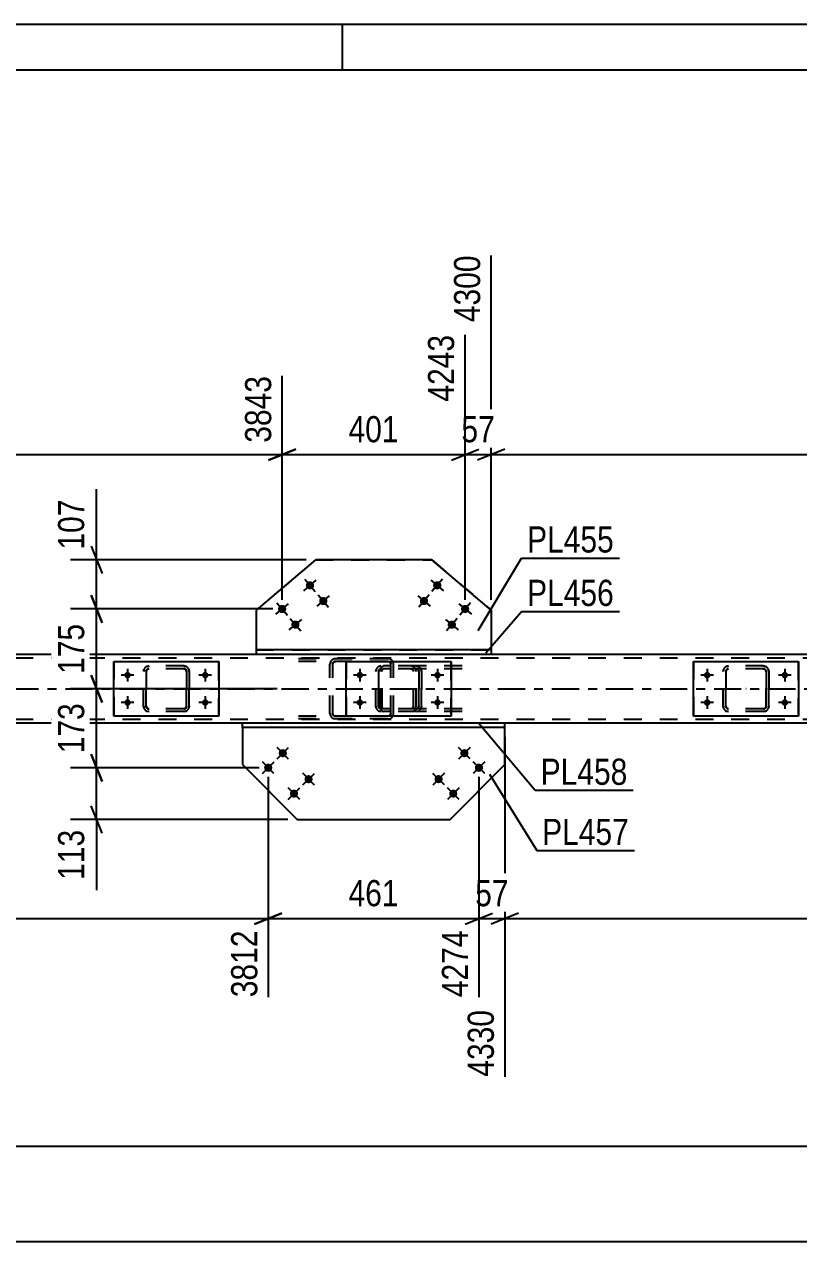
# Model space of a CAD drawing. Header units: millimetres. Extents: x 0 to 1189, y 0 to 841.
# Drawn here: x 314.2 to 398.9, y 707.7 to 841 of the extents above; entities that cross this region are included whole.
import ezdxf

# ---------------------------------------------------------------- set-up
doc = ezdxf.new("R2010")
doc.units = ezdxf.units.MM
doc.linetypes.add('DXK_LINE_DOT2', pattern=[3.9198, 1.9599, -1.9599])
doc.linetypes.add('DXK_LINE_DOT3', pattern=[5.9187, 2.979, -0.9799, 0.9799, -0.9799])
doc.styles.add('Arial Narrow', font='ARIALN.TTF', dxfattribs={"height": 0.2})

# ---------------------------------------------------------------- blocks, each defined once
blk = doc.blocks.new('Unknown-570348649-1114 - 55360')
at = {"color": 5, "linetype": 'Continuous'}
for p, q in [((1189, 841), (0, 841)), ((349, 836), (349, 841)), ((1184, 836), (5, 836))]:
    blk.add_line(p, q, dxfattribs=at)
blk = doc.blocks.new('Part-570348649-44064 - 43977')
at = {"color": 7, "linetype": 'DXK_LINE_DOT2'}
for p, q in [((327.21, 770.16), (327.26, 770.39)), ((327.26, 770.39), (327.21, 770.16)), ((327.51, 770.16), (327.53, 770.27)), ((327.53, 770.27), (327.51, 770.16)), ((327.53, 770.27), (327.6, 770.37)), ((327.6, 770.37), (327.53, 770.27)), ((327.58, 770.71), (327.81, 770.76)), ((327.81, 770.76), (327.58, 770.71)), ((327.6, 770.37), (327.7, 770.43)), ((327.69, 770.43), (327.6, 770.37)), ((327.81, 770.46), (327.69, 770.43)), ((327.7, 770.43), (327.81, 770.46)), ((331.61, 770.76), (327.81, 770.76)), ((331.61, 770.46), (327.81, 770.46)), ((331.61, 770.76), (331.84, 770.71)), ((331.84, 770.71), (331.61, 770.76)), ((331.61, 770.46), (331.73, 770.43)), ((331.72, 770.43), (331.61, 770.46)), ((331.82, 770.37), (331.72, 770.43)), ((331.73, 770.43), (331.82, 770.37)), ((331.82, 770.37), (331.89, 770.27)), ((331.89, 770.27), (331.82, 770.37)), ((331.89, 770.27), (331.91, 770.16)), ((331.91, 770.16), (331.89, 770.27)), ((332.16, 770.39), (332.21, 770.16)), ((332.21, 770.16), (332.16, 770.39)), ((327.21, 766.36), (327.21, 770.16)), ((327.21, 770.16), (327.21, 770.16)), ((327.21, 766.36), (327.21, 770.16)), ((327.51, 766.36), (327.51, 770.16)), ((327.51, 770.16), (327.51, 770.16)), ((327.51, 770.16), (327.51, 766.36)), ((331.91, 766.36), (331.91, 770.16)), ((331.91, 770.16), (331.91, 770.16)), ((331.91, 770.16), (331.91, 766.36)), ((332.21, 766.36), (332.21, 770.16)), ((332.21, 770.16), (332.21, 770.16)), ((332.21, 770.16), (332.21, 766.36)), ((327.21, 766.36), (327.21, 766.36)), ((327.26, 766.13), (327.21, 766.36)), ((327.21, 766.36), (327.26, 766.13)), ((327.51, 766.36), (327.51, 766.36)), ((327.53, 766.24), (327.51, 766.36)), ((327.51, 766.36), (327.53, 766.24)), ((331.91, 766.36), (331.89, 766.24)), ((331.89, 766.24), (331.91, 766.36)), ((331.91, 766.36), (331.91, 766.36)), ((332.21, 766.36), (332.16, 766.13)), ((332.16, 766.13), (332.21, 766.36)), ((332.21, 766.36), (332.21, 766.36)), ((327.6, 766.14), (327.53, 766.24)), ((327.53, 766.24), (327.6, 766.14)), ((327.81, 765.76), (327.58, 765.8)), ((327.58, 765.8), (327.81, 765.76)), ((327.7, 766.08), (327.6, 766.14)), ((327.6, 766.14), (327.69, 766.08)), ((327.69, 766.08), (327.81, 766.06)), ((327.81, 766.06), (327.7, 766.08)), ((331.61, 766.06), (327.81, 766.06)), ((331.61, 765.76), (327.81, 765.76)), ((331.73, 766.08), (331.61, 766.06)), ((331.61, 766.06), (331.72, 766.08)), ((331.84, 765.8), (331.61, 765.76)), ((331.61, 765.76), (331.84, 765.8)), ((331.72, 766.08), (331.82, 766.14)), ((331.82, 766.14), (331.73, 766.08)), ((331.89, 766.24), (331.82, 766.14)), ((331.82, 766.14), (331.89, 766.24))]:
    blk.add_line(p, q, dxfattribs=at)
at = {"color": 7, "linetype": 'DXK_LINE_DOT3'}
blk.add_line((329.71, 768.26), (329.71, 768.26), dxfattribs=at)
at = {"color": 7, "linetype": 'DXK_LINE_DOT2'}
for centre, start, end in [((327.81, 770.16), 112.5, 157.5), ((327.81, 770.16), 112.5, 157.5), ((331.61, 770.16), 22.5, 67.5), ((331.61, 770.16), 22.5, 67.5), ((327.81, 766.36), 202.5, 247.5), ((327.81, 766.36), 202.5, 247.5), ((331.61, 766.36), 292.5, 337.5), ((331.61, 766.36), 292.5, 337.5)]:
    blk.add_arc(centre, 0.6, start, end, dxfattribs=at)
blk = doc.blocks.new('Part-570348649-43981 - 43977')
at = {"color": 7, "linetype": 'DXK_LINE_DOT2'}
for p, q in [((353.19, 770.39), (353.16, 770.16)), ((353.26, 770.58), (353.19, 770.39)), ((353.36, 770.71), (353.26, 770.58)), ((353.32, 770.16), (353.34, 770.27)), ((353.34, 770.27), (353.37, 770.37)), ((353.49, 770.76), (353.36, 770.71)), ((353.37, 770.37), (353.43, 770.44)), ((353.43, 770.44), (353.49, 770.46)), ((362.09, 770.76), (353.49, 770.76)), ((362.09, 770.46), (353.49, 770.46)), ((354.59, 770.46), (354.59, 770.76)), ((356.68, 770.71), (356.44, 770.76)), ((356.44, 770.46), (356.56, 770.44)), ((356.56, 770.44), (356.67, 770.37)), ((356.67, 770.37), (356.73, 770.27)), ((356.73, 770.27), (356.76, 770.16)), ((357.07, 770.16), (357.03, 770.39)), ((353.16, 766.36), (353.16, 770.16)), ((353.32, 766.36), (353.32, 770.16)), ((356.76, 766.36), (356.76, 770.16)), ((357.07, 766.36), (357.07, 770.16)), ((353.16, 766.36), (353.19, 766.13)), ((353.34, 766.24), (353.32, 766.36)), ((356.76, 766.36), (356.73, 766.24)), ((357.03, 766.13), (357.07, 766.36)), ((353.19, 766.13), (353.26, 765.93)), ((353.26, 765.93), (353.36, 765.8)), ((353.37, 766.15), (353.34, 766.24)), ((353.36, 765.8), (353.49, 765.76)), ((353.43, 766.08), (353.37, 766.15)), ((353.49, 766.06), (353.43, 766.08)), ((362.09, 766.06), (353.49, 766.06)), ((362.09, 765.76), (353.49, 765.76)), ((354.59, 765.76), (354.59, 766.06)), ((356.56, 766.08), (356.44, 766.06)), ((356.44, 765.76), (356.68, 765.8)), ((356.67, 766.15), (356.56, 766.08)), ((356.73, 766.24), (356.67, 766.15))]:
    blk.add_line(p, q, dxfattribs=at)
for centre, start, end in [((356.46, 770.14), 23.9472, 68.8973), ((356.46, 766.38), 291.1027, 336.0528)]:
    blk.add_arc(centre, 0.616, start, end, dxfattribs=at)
blk = doc.blocks.new('Part-570348649-43988 - 43977')
at = {"color": 7, "linetype": 'DXK_LINE_DOT2'}
for p, q in [((353.96, 771.56), (342.24, 771.56)), ((353.96, 771.26), (342.24, 771.26)), ((347.66, 771.19), (347.61, 770.96)), ((347.61, 765.56), (347.61, 770.96)), ((347.93, 770.96), (347.95, 771.07)), ((347.93, 765.56), (347.93, 770.96)), ((347.95, 771.07), (348.02, 771.17)), ((348.25, 771.56), (348, 771.51)), ((348.02, 771.17), (348.13, 771.24)), ((348.13, 771.24), (348.25, 771.26)), ((354.2, 771.51), (353.96, 771.56)), ((353.96, 771.26), (354.08, 771.24)), ((354.08, 771.24), (354.18, 771.17)), ((354.18, 771.17), (354.25, 771.07)), ((354.25, 771.07), (354.28, 770.96)), ((354.28, 765.56), (354.28, 770.96)), ((354.59, 770.96), (354.54, 771.19)), ((354.59, 765.56), (354.59, 770.96)), ((353.96, 765.26), (342.24, 765.26)), ((353.96, 764.96), (342.24, 764.96)), ((347.61, 765.56), (347.66, 765.33)), ((347.95, 765.44), (347.93, 765.56)), ((348.02, 765.35), (347.95, 765.44)), ((348, 765), (348.25, 764.96)), ((348.13, 765.28), (348.02, 765.35)), ((348.25, 765.26), (348.13, 765.28)), ((354.08, 765.28), (353.96, 765.26)), ((353.96, 764.96), (354.2, 765)), ((354.18, 765.35), (354.08, 765.28)), ((354.25, 765.44), (354.18, 765.35)), ((354.28, 765.56), (354.25, 765.44)), ((354.54, 765.33), (354.59, 765.56))]:
    blk.add_line(p, q, dxfattribs=at)
for centre, start, end in [((348.23, 770.93), 110.9291, 155.8657), ((353.98, 770.93), 24.1343, 69.0709), ((348.23, 765.58), 204.1343, 249.0709), ((353.98, 765.58), 290.9291, 335.8657)]:
    blk.add_arc(centre, 0.618, start, end, dxfattribs=at)
blk = doc.blocks.new('Part-570348649-44068 - 43977')
at = {"color": 7, "linetype": 'DXK_LINE_DOT2'}
for p, q in [((390.66, 770.16), (390.71, 770.39)), ((390.71, 770.39), (390.66, 770.16)), ((390.96, 770.16), (390.99, 770.27)), ((390.99, 770.27), (390.96, 770.16)), ((390.99, 770.27), (391.05, 770.37)), ((391.05, 770.37), (390.99, 770.27)), ((391.03, 770.71), (391.26, 770.76)), ((391.26, 770.76), (391.04, 770.71)), ((391.05, 770.37), (391.15, 770.43)), ((391.15, 770.43), (391.05, 770.37)), ((391.15, 770.43), (391.26, 770.46)), ((391.26, 770.46), (391.15, 770.43)), ((395.06, 770.76), (391.26, 770.76)), ((395.06, 770.46), (391.26, 770.46)), ((395.06, 770.76), (395.29, 770.71)), ((395.29, 770.71), (395.06, 770.76)), ((395.06, 770.46), (395.18, 770.43)), ((395.18, 770.43), (395.06, 770.46)), ((395.18, 770.43), (395.28, 770.37)), ((395.28, 770.37), (395.18, 770.43)), ((395.28, 770.37), (395.34, 770.27)), ((395.34, 770.27), (395.28, 770.37)), ((395.34, 770.27), (395.36, 770.16)), ((395.36, 770.16), (395.34, 770.27)), ((395.62, 770.39), (395.66, 770.16)), ((395.66, 770.16), (395.62, 770.39)), ((390.66, 766.36), (390.66, 770.16)), ((390.66, 770.16), (390.66, 770.16)), ((390.66, 766.36), (390.66, 770.16)), ((390.96, 766.36), (390.96, 770.16)), ((390.96, 770.16), (390.96, 770.16)), ((390.96, 770.16), (390.96, 766.36)), ((395.36, 766.36), (395.36, 770.16)), ((395.36, 770.16), (395.36, 770.16)), ((395.36, 770.16), (395.36, 766.36)), ((395.66, 766.36), (395.66, 770.16)), ((395.66, 770.16), (395.66, 770.16)), ((395.66, 770.16), (395.66, 766.36)), ((390.66, 766.36), (390.66, 766.36)), ((390.71, 766.13), (390.66, 766.36)), ((390.66, 766.36), (390.71, 766.13)), ((390.96, 766.36), (390.96, 766.36)), ((390.99, 766.24), (390.96, 766.36)), ((390.96, 766.36), (390.99, 766.24)), ((395.36, 766.36), (395.34, 766.24)), ((395.34, 766.24), (395.36, 766.36)), ((395.36, 766.36), (395.36, 766.36)), ((395.66, 766.36), (395.62, 766.13)), ((395.62, 766.13), (395.66, 766.36)), ((395.66, 766.36), (395.66, 766.36)), ((391.05, 766.14), (390.99, 766.24)), ((390.99, 766.24), (391.05, 766.14)), ((391.26, 765.76), (391.03, 765.8)), ((391.04, 765.8), (391.26, 765.76)), ((391.15, 766.08), (391.05, 766.14)), ((391.05, 766.14), (391.15, 766.08)), ((391.26, 766.06), (391.15, 766.08)), ((391.15, 766.08), (391.26, 766.06)), ((395.06, 766.06), (391.26, 766.06)), ((395.06, 765.76), (391.26, 765.76)), ((395.18, 766.08), (395.06, 766.06)), ((395.06, 766.06), (395.18, 766.08)), ((395.29, 765.8), (395.06, 765.76)), ((395.06, 765.76), (395.29, 765.8)), ((395.28, 766.14), (395.18, 766.08)), ((395.18, 766.08), (395.28, 766.14)), ((395.34, 766.24), (395.28, 766.14)), ((395.28, 766.14), (395.34, 766.24))]:
    blk.add_line(p, q, dxfattribs=at)
at = {"color": 7, "linetype": 'DXK_LINE_DOT3'}
blk.add_line((393.17, 768.26), (393.16, 768.26), dxfattribs=at)
at = {"color": 7, "linetype": 'DXK_LINE_DOT2'}
for centre, start, end in [((391.26, 770.16), 112.5, 157.5), ((391.26, 770.16), 112.5, 157.5), ((395.06, 770.16), 22.5, 67.5), ((395.06, 770.16), 22.5, 67.5), ((391.26, 766.36), 202.5, 247.5), ((391.26, 766.36), 202.5, 247.5), ((395.06, 766.36), 292.5, 337.5), ((395.06, 766.36), 292.5, 337.5)]:
    blk.add_arc(centre, 0.6, start, end, dxfattribs=at)
blk = doc.blocks.new('Part-570348649-44091 - 43977')
at = {"color": 7, "linetype": 'DXK_LINE_DOT2'}
for p, q in [((352.64, 770.16), (352.69, 770.39)), ((352.69, 770.39), (352.64, 770.16)), ((352.69, 770.39), (352.69, 770.39)), ((352.94, 770.16), (352.96, 770.27)), ((352.96, 770.27), (352.94, 770.16)), ((352.96, 770.27), (353.03, 770.37)), ((353.03, 770.37), (352.96, 770.27)), ((353.01, 770.71), (353.24, 770.76)), ((353.24, 770.76), (353.01, 770.71)), ((353.03, 770.37), (353.13, 770.43)), ((353.13, 770.43), (353.03, 770.37)), ((353.13, 770.43), (353.24, 770.46)), ((353.24, 770.46), (353.13, 770.43)), ((357.04, 770.76), (353.24, 770.76)), ((357.04, 770.46), (353.24, 770.46)), ((357.04, 770.76), (357.27, 770.71)), ((357.27, 770.71), (357.04, 770.76)), ((357.04, 770.46), (357.16, 770.43)), ((357.15, 770.43), (357.04, 770.46)), ((357.25, 770.37), (357.15, 770.43)), ((357.16, 770.43), (357.25, 770.37)), ((357.25, 770.37), (357.32, 770.27)), ((357.32, 770.27), (357.25, 770.37)), ((357.32, 770.27), (357.32, 770.27)), ((357.32, 770.27), (357.34, 770.16)), ((357.34, 770.16), (357.32, 770.27)), ((357.59, 770.39), (357.64, 770.16)), ((357.64, 770.16), (357.6, 770.39)), ((352.64, 766.36), (352.64, 770.16)), ((352.64, 770.16), (352.64, 770.16)), ((352.64, 766.36), (352.64, 770.16)), ((352.94, 766.36), (352.94, 770.16)), ((352.94, 770.16), (352.94, 770.16)), ((352.94, 770.16), (352.94, 766.36)), ((357.34, 766.36), (357.34, 770.16)), ((357.34, 770.16), (357.34, 770.16)), ((357.34, 770.16), (357.34, 766.36)), ((357.64, 766.36), (357.64, 770.16)), ((357.64, 770.16), (357.64, 770.16)), ((357.64, 770.16), (357.64, 766.36)), ((352.64, 766.36), (352.64, 766.36)), ((352.69, 766.13), (352.64, 766.36)), ((352.64, 766.36), (352.69, 766.13)), ((352.94, 766.36), (352.94, 766.36)), ((352.96, 766.24), (352.94, 766.36)), ((352.94, 766.36), (352.96, 766.24)), ((357.34, 766.36), (357.32, 766.24)), ((357.32, 766.24), (357.34, 766.36)), ((357.34, 766.36), (357.34, 766.36)), ((357.64, 766.36), (357.59, 766.13)), ((357.6, 766.13), (357.64, 766.36)), ((357.64, 766.36), (357.64, 766.36)), ((352.69, 766.13), (352.69, 766.13)), ((353.03, 766.14), (352.96, 766.24)), ((352.96, 766.24), (353.03, 766.14)), ((353.24, 765.76), (353.01, 765.8)), ((353.01, 765.8), (353.24, 765.76)), ((353.13, 766.08), (353.03, 766.14)), ((353.03, 766.14), (353.13, 766.08)), ((353.24, 766.06), (353.13, 766.08)), ((353.13, 766.08), (353.24, 766.06)), ((357.04, 766.06), (353.24, 766.06)), ((357.04, 765.76), (353.24, 765.76)), ((357.16, 766.08), (357.04, 766.06)), ((357.04, 766.06), (357.15, 766.08)), ((357.27, 765.8), (357.04, 765.76)), ((357.04, 765.76), (357.27, 765.8)), ((357.15, 766.08), (357.25, 766.14)), ((357.25, 766.14), (357.16, 766.08)), ((357.32, 766.24), (357.25, 766.14)), ((357.25, 766.14), (357.32, 766.24)), ((357.32, 766.24), (357.32, 766.24))]:
    blk.add_line(p, q, dxfattribs=at)
at = {"color": 7, "linetype": 'DXK_LINE_DOT3'}
blk.add_line((355.14, 768.26), (355.14, 768.26), dxfattribs=at)
at = {"color": 7, "linetype": 'DXK_LINE_DOT2'}
for centre, start, end in [((353.24, 770.16), 112.5, 157.5), ((353.24, 770.16), 112.5, 157.5), ((357.04, 770.16), 22.5, 67.5), ((357.04, 770.16), 22.5, 67.5), ((353.24, 766.36), 202.5, 247.5), ((353.24, 766.36), 202.5, 247.5), ((357.04, 766.36), 292.5, 337.5), ((357.04, 766.36), 292.5, 337.5)]:
    blk.add_arc(centre, 0.6, start, end, dxfattribs=at)
blk = doc.blocks.new('Part-570348649-44065 - 43977')
at = {"color": 2, "linetype": 'Continuous'}
for p, q in [((323.96, 765.26), (323.96, 771.26)), ((323.96, 771.26), (323.96, 771.26)), ((323.96, 771.26), (335.46, 771.26)), ((335.46, 771.26), (335.46, 765.26)), ((323.96, 765.26), (323.96, 765.26)), ((335.46, 765.26), (323.96, 765.26))]:
    blk.add_line(p, q, dxfattribs=at)
at = {"color": 7, "linetype": 'DXK_LINE_DOT2'}
for p, q in [((323.96, 771.26), (323.96, 765.26)), ((323.96, 771.26), (323.96, 771.26)), ((335.46, 765.26), (335.46, 771.26)), ((323.96, 765.26), (323.96, 765.26))]:
    blk.add_line(p, q, dxfattribs=at)
blk = doc.blocks.new('Part-570348649-44069 - 43977')
at = {"color": 2, "linetype": 'Continuous'}
for p, q in [((387.41, 765.26), (387.41, 771.26)), ((387.41, 771.26), (387.41, 771.26)), ((387.41, 771.26), (398.91, 771.26)), ((398.91, 771.26), (398.91, 765.26)), ((387.41, 765.26), (387.41, 765.26)), ((398.91, 765.26), (387.41, 765.26))]:
    blk.add_line(p, q, dxfattribs=at)
at = {"color": 7, "linetype": 'DXK_LINE_DOT2'}
for p, q in [((387.41, 771.26), (387.41, 765.26)), ((387.41, 771.26), (387.41, 771.26)), ((398.91, 765.26), (398.91, 771.26)), ((387.41, 765.26), (387.41, 765.26))]:
    blk.add_line(p, q, dxfattribs=at)
blk = doc.blocks.new('Part-570348649-44024 - 43977')
at = {"color": 2, "linetype": 'Continuous'}
for p, q in [((365.26, 772.51), (339.53, 772.51)), ((339.53, 772.51), (339.53, 772.01)), ((365.26, 772.01), (339.53, 772.01)), ((365.26, 772.51), (365.26, 772.01))]:
    blk.add_line(p, q, dxfattribs=at)
blk = doc.blocks.new('Part-570348649-44026 - 43977')
at = {"color": 2, "linetype": 'Continuous'}
for p, q in [((366.76, 764.51), (338.03, 764.51)), ((338.03, 764.01), (338.03, 764.51)), ((366.76, 764.01), (338.03, 764.01)), ((366.76, 764.01), (366.76, 764.51))]:
    blk.add_line(p, q, dxfattribs=at)
blk = doc.blocks.new('Part-570348649-44092 - 43977')
at = {"color": 2, "linetype": 'Continuous'}
for p, q in [((349.39, 765.26), (349.39, 771.26)), ((349.39, 771.26), (349.39, 771.26)), ((349.39, 771.26), (360.89, 771.26)), ((360.89, 771.26), (360.89, 765.26)), ((349.39, 765.26), (349.39, 765.26)), ((360.89, 765.26), (349.39, 765.26))]:
    blk.add_line(p, q, dxfattribs=at)
at = {"color": 7, "linetype": 'DXK_LINE_DOT2'}
for p, q in [((349.39, 771.26), (349.39, 765.26)), ((349.39, 771.26), (349.39, 771.26)), ((360.89, 765.26), (360.89, 771.26)), ((349.39, 765.26), (349.39, 765.26))]:
    blk.add_line(p, q, dxfattribs=at)
blk = doc.blocks.new('Part-570348649-44130 - 43977')
at = {"color": 7, "linetype": 'DXK_LINE_DOT2'}
for p, q in [((1063.8, 771.61), (182.52, 771.61)), ((365.26, 772.01), (339.53, 772.01)), ((1063.8, 764.91), (182.52, 764.91)), ((366.76, 764.51), (338.03, 764.51))]:
    blk.add_line(p, q, dxfattribs=at)
at = {"color": 2, "linetype": 'Continuous'}
for p, q in [((339.53, 772.01), (259.5, 772.01)), ((445.29, 772.01), (365.26, 772.01)), ((338.03, 764.51), (261, 764.51)), ((443.79, 764.51), (366.76, 764.51))]:
    blk.add_line(p, q, dxfattribs=at)
at = {"color": 7, "linetype": 'DXK_LINE_DOT3'}
blk.add_line((182.52, 768.26), (1063.8, 768.26), dxfattribs=at)
blk = doc.blocks.new('Part-570348649-44143 - 43977')
at = {"color": 2, "linetype": 'Continuous'}
for p, q in [((346.02, 782.37), (339.53, 776.88)), ((358.77, 782.37), (346.02, 782.37)), ((346.02, 782.37), (346.02, 782.37)), ((365.26, 776.88), (358.77, 782.37)), ((358.77, 782.37), (358.77, 782.37)), ((339.53, 776.88), (339.53, 772.51)), ((365.26, 776.88), (365.26, 772.51))]:
    blk.add_line(p, q, dxfattribs=at)
at = {"color": 7, "linetype": 'DXK_LINE_DOT2'}
for p, q in [((346.02, 782.37), (339.53, 776.88)), ((346.02, 782.37), (358.77, 782.37)), ((358.77, 782.37), (365.26, 776.88)), ((339.53, 772.51), (365.26, 772.51)), ((339.53, 772.51), (365.26, 772.51))]:
    blk.add_line(p, q, dxfattribs=at)
blk = doc.blocks.new('Part-570348649-44144 - 43977')
at = {"color": 2, "linetype": 'Continuous'}
for p, q in [((338.03, 764.01), (338.03, 759.99)), ((366.76, 759.99), (366.76, 764.01)), ((338.03, 759.99), (344.02, 753.96)), ((360.77, 753.96), (366.76, 759.99)), ((344.02, 753.96), (360.77, 753.96))]:
    blk.add_line(p, q, dxfattribs=at)
at = {"color": 7, "linetype": 'DXK_LINE_DOT2'}
blk.add_line((366.76, 764.01), (338.03, 764.01), dxfattribs=at)
blk = doc.blocks.new('Bolt-570348649-44167 - 43977')
at = {"linetype": 'Continuous'}
for points in [[(325.11, 769.76), (325.12, 769.83), (325.14, 769.9), (325.18, 769.96), (325.23, 770.02), (325.29, 770.06), (325.35, 770.09), (325.42, 770.1), (325.5, 770.1), (325.57, 770.09), (325.64, 770.06), (325.69, 770.02), (325.74, 769.96), (325.78, 769.9), (325.8, 769.83), (325.81, 769.76), (325.8, 769.68), (325.78, 769.61), (325.74, 769.55), (325.69, 769.5), (325.64, 769.45), (325.57, 769.42), (325.5, 769.41), (325.42, 769.41), (325.35, 769.42), (325.29, 769.45), (325.23, 769.5), (325.18, 769.55), (325.14, 769.61), (325.12, 769.68)], [(333.61, 769.76), (333.62, 769.83), (333.64, 769.9), (333.68, 769.96), (333.73, 770.02), (333.79, 770.06), (333.85, 770.09), (333.92, 770.1), (334, 770.1), (334.07, 770.09), (334.14, 770.06), (334.19, 770.02), (334.24, 769.96), (334.28, 769.9), (334.3, 769.83), (334.31, 769.76), (334.3, 769.68), (334.28, 769.61), (334.24, 769.55), (334.19, 769.5), (334.14, 769.45), (334.07, 769.42), (334, 769.41), (333.92, 769.41), (333.85, 769.42), (333.79, 769.45), (333.73, 769.5), (333.68, 769.55), (333.64, 769.61), (333.62, 769.68)], [(325.11, 766.76), (325.12, 766.83), (325.14, 766.9), (325.18, 766.96), (325.23, 767.02), (325.29, 767.06), (325.35, 767.09), (325.42, 767.1), (325.5, 767.1), (325.57, 767.09), (325.64, 767.06), (325.69, 767.02), (325.74, 766.96), (325.78, 766.9), (325.8, 766.83), (325.81, 766.76), (325.8, 766.68), (325.78, 766.61), (325.74, 766.55), (325.69, 766.5), (325.64, 766.45), (325.57, 766.42), (325.5, 766.41), (325.42, 766.41), (325.35, 766.42), (325.29, 766.45), (325.23, 766.5), (325.18, 766.55), (325.14, 766.61), (325.12, 766.68)], [(333.61, 766.76), (333.62, 766.83), (333.64, 766.9), (333.68, 766.96), (333.73, 767.02), (333.79, 767.06), (333.85, 767.09), (333.92, 767.1), (334, 767.1), (334.07, 767.09), (334.14, 767.06), (334.19, 767.02), (334.24, 766.96), (334.28, 766.9), (334.3, 766.83), (334.31, 766.76), (334.3, 766.68), (334.28, 766.61), (334.24, 766.55), (334.19, 766.5), (334.14, 766.45), (334.07, 766.42), (334, 766.41), (333.92, 766.41), (333.85, 766.42), (333.79, 766.45), (333.73, 766.5), (333.68, 766.55), (333.64, 766.61), (333.62, 766.68)]]:
    blk.add_hatch(color=1, dxfattribs=at).paths.add_polyline_path(points)
at = {"color": 1, "linetype": 'Continuous'}
for p, q in [((325.46, 770.46), (325.46, 769.06)), ((333.96, 770.46), (333.96, 769.06)), ((326.16, 769.76), (324.76, 769.76)), ((334.66, 769.76), (333.26, 769.76)), ((326.16, 766.76), (324.76, 766.76)), ((325.46, 767.46), (325.46, 766.06)), ((334.66, 766.76), (333.26, 766.76)), ((333.96, 767.46), (333.96, 766.06))]:
    blk.add_line(p, q, dxfattribs=at)
blk = doc.blocks.new('Bolt-570348649-44169 - 43977')
at = {"linetype": 'Continuous'}
for points in [[(388.56, 769.76), (388.57, 769.83), (388.59, 769.9), (388.63, 769.96), (388.68, 770.02), (388.74, 770.06), (388.81, 770.09), (388.88, 770.1), (388.95, 770.1), (389.02, 770.09), (389.09, 770.06), (389.15, 770.02), (389.2, 769.96), (389.23, 769.9), (389.26, 769.83), (389.26, 769.76), (389.26, 769.68), (389.23, 769.61), (389.2, 769.55), (389.15, 769.5), (389.09, 769.45), (389.02, 769.42), (388.95, 769.41), (388.88, 769.41), (388.81, 769.42), (388.74, 769.45), (388.68, 769.5), (388.63, 769.55), (388.59, 769.61), (388.57, 769.68)], [(397.06, 769.76), (397.07, 769.83), (397.09, 769.9), (397.13, 769.96), (397.18, 770.02), (397.24, 770.06), (397.31, 770.09), (397.38, 770.1), (397.45, 770.1), (397.52, 770.09), (397.59, 770.06), (397.65, 770.02), (397.7, 769.96), (397.73, 769.9), (397.76, 769.83), (397.76, 769.76), (397.76, 769.68), (397.73, 769.61), (397.7, 769.55), (397.65, 769.5), (397.59, 769.45), (397.52, 769.42), (397.45, 769.41), (397.38, 769.41), (397.31, 769.42), (397.24, 769.45), (397.18, 769.5), (397.13, 769.55), (397.09, 769.61), (397.07, 769.68)], [(388.56, 766.76), (388.57, 766.83), (388.59, 766.9), (388.63, 766.96), (388.68, 767.02), (388.74, 767.06), (388.81, 767.09), (388.88, 767.1), (388.95, 767.1), (389.02, 767.09), (389.09, 767.06), (389.15, 767.02), (389.2, 766.96), (389.23, 766.9), (389.26, 766.83), (389.26, 766.76), (389.26, 766.68), (389.23, 766.61), (389.2, 766.55), (389.15, 766.5), (389.09, 766.45), (389.02, 766.42), (388.95, 766.41), (388.88, 766.41), (388.81, 766.42), (388.74, 766.45), (388.68, 766.5), (388.63, 766.55), (388.59, 766.61), (388.57, 766.68)], [(397.06, 766.76), (397.07, 766.83), (397.09, 766.9), (397.13, 766.96), (397.18, 767.02), (397.24, 767.06), (397.31, 767.09), (397.38, 767.1), (397.45, 767.1), (397.52, 767.09), (397.59, 767.06), (397.65, 767.02), (397.7, 766.96), (397.73, 766.9), (397.76, 766.83), (397.76, 766.76), (397.76, 766.68), (397.73, 766.61), (397.7, 766.55), (397.65, 766.5), (397.59, 766.45), (397.52, 766.42), (397.45, 766.41), (397.38, 766.41), (397.31, 766.42), (397.24, 766.45), (397.18, 766.5), (397.13, 766.55), (397.09, 766.61), (397.07, 766.68)]]:
    blk.add_hatch(color=1, dxfattribs=at).paths.add_polyline_path(points)
at = {"color": 1, "linetype": 'Continuous'}
for p, q in [((388.91, 770.46), (388.91, 769.06)), ((397.41, 770.46), (397.41, 769.06)), ((389.61, 769.76), (388.21, 769.76)), ((398.11, 769.76), (396.71, 769.76)), ((389.61, 766.76), (388.21, 766.76)), ((388.91, 767.46), (388.91, 766.06)), ((398.11, 766.76), (396.71, 766.76)), ((397.41, 767.46), (397.41, 766.06))]:
    blk.add_line(p, q, dxfattribs=at)
blk = doc.blocks.new('Bolt-570348649-44178 - 43977')
at = {"linetype": 'Continuous'}
for points in [[(350.54, 769.76), (350.55, 769.83), (350.57, 769.9), (350.61, 769.96), (350.66, 770.02), (350.72, 770.06), (350.78, 770.09), (350.86, 770.1), (350.93, 770.1), (351, 770.09), (351.07, 770.06), (351.13, 770.02), (351.17, 769.96), (351.21, 769.9), (351.23, 769.83), (351.24, 769.76), (351.23, 769.68), (351.21, 769.61), (351.17, 769.55), (351.13, 769.5), (351.07, 769.45), (351, 769.42), (350.93, 769.41), (350.86, 769.41), (350.78, 769.42), (350.72, 769.45), (350.66, 769.5), (350.61, 769.55), (350.57, 769.61), (350.55, 769.68)], [(359.04, 769.76), (359.05, 769.83), (359.07, 769.9), (359.11, 769.96), (359.16, 770.02), (359.22, 770.06), (359.28, 770.09), (359.36, 770.1), (359.43, 770.1), (359.5, 770.09), (359.57, 770.06), (359.63, 770.02), (359.67, 769.96), (359.71, 769.9), (359.73, 769.83), (359.74, 769.76), (359.73, 769.68), (359.71, 769.61), (359.67, 769.55), (359.63, 769.5), (359.57, 769.45), (359.5, 769.42), (359.43, 769.41), (359.36, 769.41), (359.28, 769.42), (359.22, 769.45), (359.16, 769.5), (359.11, 769.55), (359.07, 769.61), (359.05, 769.68)], [(350.54, 766.76), (350.55, 766.83), (350.57, 766.9), (350.61, 766.96), (350.66, 767.02), (350.72, 767.06), (350.78, 767.09), (350.86, 767.1), (350.93, 767.1), (351, 767.09), (351.07, 767.06), (351.13, 767.02), (351.17, 766.96), (351.21, 766.9), (351.23, 766.83), (351.24, 766.76), (351.23, 766.68), (351.21, 766.61), (351.17, 766.55), (351.13, 766.5), (351.07, 766.45), (351, 766.42), (350.93, 766.41), (350.86, 766.41), (350.78, 766.42), (350.72, 766.45), (350.66, 766.5), (350.61, 766.55), (350.57, 766.61), (350.55, 766.68)], [(359.04, 766.76), (359.05, 766.83), (359.07, 766.9), (359.11, 766.96), (359.16, 767.02), (359.22, 767.06), (359.28, 767.09), (359.36, 767.1), (359.43, 767.1), (359.5, 767.09), (359.57, 767.06), (359.63, 767.02), (359.67, 766.96), (359.71, 766.9), (359.73, 766.83), (359.74, 766.76), (359.73, 766.68), (359.71, 766.61), (359.67, 766.55), (359.63, 766.5), (359.57, 766.45), (359.5, 766.42), (359.43, 766.41), (359.36, 766.41), (359.28, 766.42), (359.22, 766.45), (359.16, 766.5), (359.11, 766.55), (359.07, 766.61), (359.05, 766.68)]]:
    blk.add_hatch(color=1, dxfattribs=at).paths.add_polyline_path(points)
at = {"color": 1, "linetype": 'Continuous'}
for p, q in [((350.89, 770.46), (350.89, 769.06)), ((359.39, 770.46), (359.39, 769.06)), ((351.59, 769.76), (350.19, 769.76)), ((360.09, 769.76), (358.69, 769.76)), ((351.59, 766.76), (350.19, 766.76)), ((350.89, 767.46), (350.89, 766.06)), ((360.09, 766.76), (358.69, 766.76)), ((359.39, 767.46), (359.39, 766.06))]:
    blk.add_line(p, q, dxfattribs=at)
blk = doc.blocks.new('Bolt-570348649-44213 - 43977')
at = {"linetype": 'Continuous'}
for points in [[(359.36, 780.03), (359.45, 780.02), (359.54, 780), (359.63, 779.95), (359.69, 779.89), (359.75, 779.81), (359.79, 779.72), (359.81, 779.63), (359.81, 779.54), (359.79, 779.45), (359.75, 779.36), (359.69, 779.28), (359.63, 779.22), (359.54, 779.17), (359.45, 779.14), (359.36, 779.13), (359.27, 779.14), (359.18, 779.17), (359.1, 779.22), (359.03, 779.28), (358.97, 779.36), (358.93, 779.45), (358.91, 779.54), (358.91, 779.63), (358.93, 779.72), (358.97, 779.81), (359.03, 779.89), (359.1, 779.95), (359.18, 780), (359.27, 780.02)], [(357.91, 778.32), (358, 778.31), (358.09, 778.28), (358.17, 778.23), (358.24, 778.17), (358.3, 778.09), (358.34, 778.01), (358.35, 777.91), (358.35, 777.82), (358.34, 777.73), (358.3, 777.64), (358.24, 777.57), (358.17, 777.5), (358.09, 777.46), (358, 777.43), (357.91, 777.42), (357.81, 777.43), (357.72, 777.46), (357.64, 777.5), (357.57, 777.57), (357.52, 777.64), (357.48, 777.73), (357.46, 777.82), (357.46, 777.91), (357.48, 778.01), (357.52, 778.09), (357.57, 778.17), (357.64, 778.23), (357.72, 778.28), (357.81, 778.31)], [(362.41, 777.45), (362.51, 777.44), (362.6, 777.41), (362.68, 777.37), (362.75, 777.3), (362.8, 777.23), (362.84, 777.14), (362.86, 777.05), (362.86, 776.95), (362.84, 776.86), (362.8, 776.78), (362.75, 776.7), (362.68, 776.64), (362.6, 776.59), (362.51, 776.56), (362.41, 776.55), (362.32, 776.56), (362.23, 776.59), (362.15, 776.64), (362.08, 776.7), (362.02, 776.78), (361.99, 776.86), (361.97, 776.95), (361.97, 777.05), (361.99, 777.14), (362.02, 777.23), (362.08, 777.3), (362.15, 777.37), (362.23, 777.41), (362.32, 777.44)], [(360.96, 775.73), (361.05, 775.72), (361.14, 775.69), (361.23, 775.65), (361.3, 775.58), (361.35, 775.51), (361.39, 775.42), (361.41, 775.33), (361.41, 775.24), (361.39, 775.14), (361.35, 775.06), (361.3, 774.98), (361.23, 774.92), (361.14, 774.87), (361.05, 774.84), (360.96, 774.83), (360.87, 774.84), (360.78, 774.87), (360.7, 774.92), (360.63, 774.98), (360.57, 775.06), (360.53, 775.14), (360.51, 775.24), (360.51, 775.33), (360.53, 775.42), (360.57, 775.51), (360.63, 775.58), (360.7, 775.65), (360.78, 775.69), (360.87, 775.72)]]:
    blk.add_hatch(color=1, dxfattribs=at).paths.add_polyline_path(points)
at = {"color": 1, "linetype": 'Continuous'}
for p, q in [((358.67, 780.17), (360.05, 779)), ((359.94, 780.27), (358.78, 778.9)), ((357.22, 778.45), (358.59, 777.29)), ((358.49, 778.55), (357.33, 777.18)), ((361.73, 777.58), (363.1, 776.42)), ((363, 777.69), (361.83, 776.31)), ((360.27, 775.86), (361.65, 774.7)), ((361.54, 775.97), (360.38, 774.6))]:
    blk.add_line(p, q, dxfattribs=at)
blk = doc.blocks.new('Bolt-570348649-44214 - 43977')
at = {"linetype": 'Continuous'}
for points in [[(345.78, 779.88), (345.83, 779.8), (345.87, 779.71), (345.88, 779.62), (345.88, 779.52), (345.86, 779.43), (345.82, 779.35), (345.76, 779.27), (345.69, 779.21), (345.6, 779.17), (345.51, 779.14), (345.42, 779.13), (345.33, 779.15), (345.24, 779.18), (345.16, 779.23), (345.09, 779.29), (345.04, 779.37), (345, 779.46), (344.98, 779.55), (344.99, 779.65), (345.01, 779.74), (345.05, 779.82), (345.11, 779.9), (345.18, 779.96), (345.26, 780), (345.35, 780.03), (345.45, 780.03), (345.54, 780.02), (345.63, 779.99), (345.71, 779.94)], [(347.23, 778.16), (347.28, 778.08), (347.32, 777.99), (347.34, 777.9), (347.33, 777.81), (347.31, 777.71), (347.27, 777.63), (347.21, 777.56), (347.14, 777.5), (347.06, 777.45), (346.97, 777.42), (346.87, 777.42), (346.78, 777.43), (346.69, 777.46), (346.61, 777.51), (346.54, 777.58), (346.49, 777.65), (346.45, 777.74), (346.44, 777.83), (346.44, 777.93), (346.46, 778.02), (346.5, 778.1), (346.56, 778.18), (346.63, 778.24), (346.72, 778.28), (346.81, 778.31), (346.9, 778.32), (346.99, 778.3), (347.08, 778.27), (347.16, 778.22)], [(342.72, 777.29), (342.78, 777.21), (342.81, 777.13), (342.83, 777.03), (342.83, 776.94), (342.8, 776.85), (342.76, 776.76), (342.7, 776.69), (342.63, 776.63), (342.55, 776.58), (342.46, 776.56), (342.37, 776.55), (342.27, 776.56), (342.18, 776.6), (342.1, 776.65), (342.04, 776.71), (341.98, 776.79), (341.95, 776.88), (341.93, 776.97), (341.93, 777.06), (341.96, 777.15), (342, 777.24), (342.05, 777.31), (342.13, 777.37), (342.21, 777.42), (342.3, 777.44), (342.39, 777.45), (342.49, 777.44), (342.58, 777.41), (342.66, 777.36)], [(344.18, 775.57), (344.23, 775.5), (344.27, 775.41), (344.28, 775.32), (344.28, 775.22), (344.26, 775.13), (344.22, 775.05), (344.16, 774.97), (344.09, 774.91), (344, 774.87), (343.91, 774.84), (343.82, 774.83), (343.73, 774.85), (343.64, 774.88), (343.56, 774.93), (343.49, 774.99), (343.44, 775.07), (343.4, 775.16), (343.38, 775.25), (343.39, 775.34), (343.41, 775.44), (343.45, 775.52), (343.51, 775.59), (343.58, 775.66), (343.66, 775.7), (343.75, 775.73), (343.85, 775.73), (343.94, 775.72), (344.03, 775.69), (344.11, 775.64)]]:
    blk.add_hatch(color=1, dxfattribs=at).paths.add_polyline_path(points)
at = {"color": 1, "linetype": 'Continuous'}
for p, q in [((344.75, 779), (346.12, 780.17)), ((344.85, 780.27), (346.01, 778.9)), ((346.2, 777.29), (347.57, 778.45)), ((346.31, 778.55), (347.47, 777.18)), ((341.69, 776.42), (343.07, 777.58)), ((341.8, 777.69), (342.96, 776.31)), ((343.15, 774.7), (344.52, 775.86)), ((343.25, 775.97), (344.41, 774.6))]:
    blk.add_line(p, q, dxfattribs=at)
blk = doc.blocks.new('Bolt-570348649-44215 - 43977')
at = {"linetype": 'Continuous'}
for points in [[(362.02, 760.89, -1), (362.65, 761.53, -1)], [(363.61, 759.3, -1), (364.25, 759.94, -1)], [(359.2, 758.05, -1), (359.83, 758.69, -1)], [(360.8, 756.47, -1), (361.43, 757.1, -1)]]:
    blk.add_hatch(color=1, dxfattribs=at).paths.add_polyline_path(points)
at = {"color": 1, "linetype": 'Continuous'}
for p, q in [((362.97, 761.85), (361.7, 760.57)), ((362.97, 760.58), (361.7, 761.84)), ((364.57, 758.99), (363.29, 760.26)), ((364.57, 760.26), (363.3, 758.99)), ((360.15, 759.01), (358.88, 757.73)), ((360.16, 757.74), (358.88, 759)), ((361.75, 756.15), (360.47, 757.42)), ((361.75, 757.42), (360.48, 756.15))]:
    blk.add_line(p, q, dxfattribs=at)
blk = doc.blocks.new('Bolt-570348649-44216 - 43977')
at = {"linetype": 'Continuous'}
for points in [[(342.14, 761.53, -1), (342.77, 760.89, -1)], [(340.54, 759.94, -1), (341.18, 759.3, -1)], [(344.96, 758.69, -1), (345.59, 758.05, -1)], [(343.36, 757.1, -1), (343.99, 756.47, -1)]]:
    blk.add_hatch(color=1, dxfattribs=at).paths.add_polyline_path(points)
at = {"color": 1, "linetype": 'Continuous'}
for p, q in [((343.09, 760.57), (341.82, 761.85)), ((341.82, 760.58), (343.09, 761.84)), ((340.22, 758.99), (341.5, 760.26)), ((341.49, 758.99), (340.22, 760.26)), ((344.63, 757.74), (345.91, 759)), ((345.91, 757.73), (344.64, 759.01)), ((343.04, 756.15), (344.32, 757.42)), ((344.31, 756.15), (343.04, 757.42))]:
    blk.add_line(p, q, dxfattribs=at)
blk = doc.blocks.new('StraightDimension-570348649-48183 - 43977')
at = {"color": 7, "linetype": 'Continuous'}
blk.add_line((163.56, 718.2), (1063.8, 718.2), dxfattribs=at)
blk = doc.blocks.new('StraightDimension-570348649-64549 - 43977')
at = {"color": 7, "linetype": 'Continuous'}
for p, q in [((322.06, 782.37), (322.06, 790.11)), ((322.06, 782.37), (322.06, 790.11)), ((321.46, 783.87), (322.66, 780.87)), ((345.02, 782.37), (319.21, 782.37)), ((322.06, 777), (322.06, 782.37)), ((322.66, 775.5), (321.46, 778.5)), ((341.38, 777), (319.21, 777))]:
    blk.add_line(p, q, dxfattribs=at)
at = {"color": 0}
blk.add_wipeout([(321.31, 789.58), (317.11, 789.58), (317.11, 782.9), (321.31, 782.9)], dxfattribs=at)
at = {"color": 3, "style": 'Arial Narrow'}
blk.add_text('107', height=2.863, rotation=90.0002, dxfattribs=at).set_placement((320.71, 783.5))
blk = doc.blocks.new('StraightDimension-570348649-69229 - 43977')
at = {"color": 7, "linetype": 'Continuous'}
for p, q in [((365.26, 778), (365.26, 815.71)), ((448.14, 778), (448.14, 807.01)), ((366.76, 794.5), (363.76, 793.3)), ((446.64, 793.3), (449.64, 794.5)), ((365.26, 793.9), (448.14, 793.9))]:
    blk.add_line(p, q, dxfattribs=at)
at = {"color": 0}
blk.add_wipeout([(410.96, 794.65), (410.96, 798.85), (402.44, 798.85), (402.44, 794.65)], dxfattribs=at)
at = {"color": 3, "style": 'Arial Narrow'}
blk.add_text('1658', height=2.863, dxfattribs=at).set_placement((403.04, 795.25))
at = {"color": 0, "linetype": 'Continuous'}
blk.add_wipeout([(447.54, 807.61), (443.34, 807.61), (443.34, 799.1), (447.54, 799.1)], dxfattribs=at)
at = {"color": 3, "linetype": 'Continuous', "style": 'Arial Narrow'}
blk.add_text('5958', height=2.863, rotation=90.0002, dxfattribs=at).set_placement((446.94, 799.7))
blk = doc.blocks.new('StraightDimension-570348649-47440 - 43977')
at = {"color": 7, "linetype": 'Continuous'}
for p, q in [((366.76, 763.01), (366.76, 725.8)), ((446.62, 758.62), (446.62, 734.5)), ((368.26, 743.71), (365.26, 742.51)), ((445.12, 742.51), (448.12, 743.71)), ((366.76, 743.11), (446.62, 743.11))]:
    blk.add_line(p, q, dxfattribs=at)
at = {"color": 0}
blk.add_wipeout([(410.95, 743.86), (410.95, 748.06), (402.43, 748.06), (402.43, 743.86)], dxfattribs=at)
at = {"color": 3, "style": 'Arial Narrow'}
blk.add_text('1597', height=2.863, dxfattribs=at).set_placement((403.03, 744.46))
at = {"color": 0, "linetype": 'Continuous'}
blk.add_wipeout([(446.02, 742.41), (441.82, 742.41), (441.82, 733.9), (446.02, 733.9)], dxfattribs=at)
at = {"color": 3, "linetype": 'Continuous', "style": 'Arial Narrow'}
blk.add_text('5928', height=2.863, rotation=90.0002, dxfattribs=at).set_placement((445.42, 734.5))
blk = doc.blocks.new('StraightDimension-570348649-69230 - 43977')
at = {"color": 7, "linetype": 'Continuous'}
for p, q in [((365.26, 778), (365.26, 815.71)), ((362.41, 778), (362.41, 807.01)), ((360.91, 793.3), (363.91, 794.5)), ((366.76, 794.5), (363.76, 793.3)), ((362.41, 793.9), (365.26, 793.9))]:
    blk.add_line(p, q, dxfattribs=at)
at = {"color": 0, "linetype": 'Continuous'}
blk.add_wipeout([(364.66, 816.31), (360.46, 816.31), (360.46, 807.8), (364.66, 807.8)], dxfattribs=at)
at = {"color": 0}
blk.add_wipeout([(366.27, 794.65), (366.27, 798.85), (361.41, 798.85), (361.41, 794.65)], dxfattribs=at)
at = {"color": 3, "linetype": 'Continuous', "style": 'Arial Narrow'}
blk.add_text('4300', height=2.863, rotation=90.0002, dxfattribs=at).set_placement((364.06, 808.4))
at = {"color": 3, "style": 'Arial Narrow'}
blk.add_text('57', height=2.863, dxfattribs=at).set_placement((362.01, 795.25))
blk = doc.blocks.new('StraightDimension-570348649-48228 - 43977')
at = {"color": 7, "linetype": 'Continuous'}
blk.add_line((162.56, 707.74), (1064.8, 707.74), dxfattribs=at)
blk = doc.blocks.new('StraightDimension-570348649-69231 - 43977')
at = {"color": 7, "linetype": 'Continuous'}
for p, q in [((362.41, 778), (362.41, 807.01)), ((342.38, 778), (342.38, 802.51)), ((343.88, 794.5), (340.88, 793.3)), ((360.91, 793.3), (363.91, 794.5)), ((342.38, 793.9), (362.41, 793.9))]:
    blk.add_line(p, q, dxfattribs=at)
at = {"color": 0}
blk.add_wipeout([(355.74, 794.65), (355.74, 798.85), (349.05, 798.85), (349.05, 794.65)], dxfattribs=at)
at = {"color": 3, "style": 'Arial Narrow'}
blk.add_text('401', height=2.863, dxfattribs=at).set_placement((349.65, 795.25))
at = {"color": 0, "linetype": 'Continuous'}
blk.add_wipeout([(361.81, 807.61), (357.61, 807.61), (357.61, 799.1), (361.81, 799.1)], dxfattribs=at)
at = {"color": 3, "linetype": 'Continuous', "style": 'Arial Narrow'}
blk.add_text('4243', height=2.863, rotation=90.0002, dxfattribs=at).set_placement((361.21, 799.7))
blk = doc.blocks.new('StraightDimension-570348649-47443 - 43977')
at = {"color": 7, "linetype": 'Continuous'}
for p, q in [((261, 763.01), (261, 725.8)), ((340.86, 758.62), (340.86, 734.5)), ((262.5, 743.71), (259.5, 742.51)), ((339.36, 742.51), (342.36, 743.71)), ((261, 743.11), (340.86, 743.11))]:
    blk.add_line(p, q, dxfattribs=at)
at = {"color": 0}
blk.add_wipeout([(305.19, 743.86), (305.19, 748.06), (296.67, 748.06), (296.67, 743.86)], dxfattribs=at)
at = {"color": 3, "style": 'Arial Narrow'}
blk.add_text('1597', height=2.863, dxfattribs=at).set_placement((297.27, 744.46))
at = {"color": 0, "linetype": 'Continuous'}
blk.add_wipeout([(340.26, 742.41), (336.06, 742.41), (336.06, 733.9), (340.26, 733.9)], dxfattribs=at)
at = {"color": 3, "linetype": 'Continuous', "style": 'Arial Narrow'}
blk.add_text('3812', height=2.863, rotation=90.0002, dxfattribs=at).set_placement((339.66, 734.5))
blk = doc.blocks.new('StraightDimension-570348649-47441 - 43977')
at = {"color": 7, "linetype": 'Continuous'}
for p, q in [((366.76, 763.01), (366.76, 725.8)), ((363.93, 758.62), (363.93, 734.5)), ((362.43, 742.51), (365.43, 743.71)), ((368.26, 743.71), (365.26, 742.51)), ((363.93, 743.11), (366.76, 743.11))]:
    blk.add_line(p, q, dxfattribs=at)
at = {"color": 0}
blk.add_wipeout([(367.77, 743.86), (367.77, 748.06), (362.92, 748.06), (362.92, 743.86)], dxfattribs=at)
at = {"color": 0, "linetype": 'Continuous'}
blk.add_wipeout([(366.16, 733.71), (361.96, 733.71), (361.96, 725.2), (366.16, 725.2)], dxfattribs=at)
at = {"color": 3, "style": 'Arial Narrow'}
blk.add_text('57', height=2.863, dxfattribs=at).set_placement((363.52, 744.46))
at = {"color": 3, "linetype": 'Continuous', "style": 'Arial Narrow'}
blk.add_text('4330', height=2.863, rotation=90.0002, dxfattribs=at).set_placement((365.56, 725.8))
blk = doc.blocks.new('StraightDimension-570348649-47442 - 43977')
at = {"color": 7, "linetype": 'Continuous'}
for p, q in [((340.86, 758.62), (340.86, 734.5)), ((363.93, 758.62), (363.93, 734.5)), ((342.36, 743.71), (339.36, 742.51)), ((362.43, 742.51), (365.43, 743.71)), ((340.86, 743.11), (363.93, 743.11))]:
    blk.add_line(p, q, dxfattribs=at)
at = {"color": 0}
blk.add_wipeout([(355.74, 743.86), (355.74, 748.06), (349.05, 748.06), (349.05, 743.86)], dxfattribs=at)
at = {"color": 3, "style": 'Arial Narrow'}
blk.add_text('461', height=2.863, dxfattribs=at).set_placement((349.65, 744.46))
at = {"color": 0, "linetype": 'Continuous'}
blk.add_wipeout([(363.33, 742.41), (359.13, 742.41), (359.13, 733.9), (363.33, 733.9)], dxfattribs=at)
at = {"color": 3, "linetype": 'Continuous', "style": 'Arial Narrow'}
blk.add_text('4274', height=2.863, rotation=90.0002, dxfattribs=at).set_placement((362.73, 734.5))
blk = doc.blocks.new('StraightDimension-570348649-64550 - 43977')
at = {"color": 7, "linetype": 'Continuous'}
for p, q in [((321.46, 778.5), (322.66, 775.5)), ((341.38, 777), (319.21, 777)), ((322.06, 768.26), (322.06, 777)), ((322.66, 766.76), (321.46, 769.76)), ((341.83, 768.26), (319.21, 768.26))]:
    blk.add_line(p, q, dxfattribs=at)
at = {"color": 0}
blk.add_wipeout([(321.31, 775.97), (317.11, 775.97), (317.11, 769.29), (321.31, 769.29)], dxfattribs=at)
at = {"color": 3, "style": 'Arial Narrow'}
blk.add_text('175', height=2.863, rotation=90.0002, dxfattribs=at).set_placement((320.71, 769.89))
blk = doc.blocks.new('StraightDimension-570348649-64551 - 43977')
at = {"color": 7, "linetype": 'Continuous'}
for p, q in [((321.46, 769.76), (322.66, 766.76)), ((341.83, 768.26), (319.21, 768.26)), ((322.06, 759.62), (322.06, 768.26)), ((322.66, 758.12), (321.46, 761.12)), ((339.86, 759.62), (319.21, 759.62))]:
    blk.add_line(p, q, dxfattribs=at)
at = {"color": 0}
blk.add_wipeout([(321.31, 767.28), (317.11, 767.28), (317.11, 760.6), (321.31, 760.6)], dxfattribs=at)
at = {"color": 3, "style": 'Arial Narrow'}
blk.add_text('173', height=2.863, rotation=90.0002, dxfattribs=at).set_placement((320.71, 761.2))
blk = doc.blocks.new('StraightDimension-570348649-64552 - 43977')
at = {"color": 7, "linetype": 'Continuous'}
for p, q in [((321.46, 761.12), (322.66, 758.12)), ((339.86, 759.62), (319.21, 759.62)), ((322.06, 753.96), (322.06, 759.62)), ((322.66, 752.46), (321.46, 755.46)), ((343.02, 753.96), (319.21, 753.96)), ((322.06, 753.96), (322.06, 746.22)), ((322.06, 753.96), (322.06, 746.22))]:
    blk.add_line(p, q, dxfattribs=at)
at = {"color": 0}
blk.add_wipeout([(321.31, 753.43), (317.11, 753.43), (317.11, 746.75), (321.31, 746.75)], dxfattribs=at)
at = {"color": 3, "style": 'Arial Narrow'}
blk.add_text('113', height=2.863, rotation=90.0002, dxfattribs=at).set_placement((320.71, 747.35))
blk = doc.blocks.new('StraightDimension-570348649-69232 - 43977')
at = {"color": 7, "linetype": 'Continuous'}
for p, q in [((259.5, 777.88), (259.5, 815.71)), ((342.38, 778), (342.38, 802.51)), ((261, 794.5), (258, 793.3)), ((340.88, 793.3), (343.88, 794.5)), ((259.5, 793.9), (342.38, 793.9))]:
    blk.add_line(p, q, dxfattribs=at)
at = {"color": 0}
blk.add_wipeout([(305.2, 794.65), (305.2, 798.85), (296.68, 798.85), (296.68, 794.65)], dxfattribs=at)
at = {"color": 3, "style": 'Arial Narrow'}
blk.add_text('1658', height=2.863, dxfattribs=at).set_placement((297.28, 795.25))
at = {"color": 0, "linetype": 'Continuous'}
blk.add_wipeout([(341.78, 803.11), (337.58, 803.11), (337.58, 794.6), (341.78, 794.6)], dxfattribs=at)
at = {"color": 3, "linetype": 'Continuous', "style": 'Arial Narrow'}
blk.add_text('3843', height=2.863, rotation=90.0002, dxfattribs=at).set_placement((341.18, 795.2))
blk = doc.blocks.new('Mark-570348649-47868 - 43977')
at = {"color": 0}
blk.add_wipeout([(380.2, 757.75), (380.2, 760.75), (370.69, 760.75), (370.69, 757.75)], dxfattribs=at)
blk.add_wipeout([(380.2, 757.75), (380.2, 760.75), (370.69, 760.75), (370.69, 757.75)], dxfattribs=at)
at = {"color": 30, "linetype": 'Continuous'}
for p, q in [((363.93, 764.51), (370.09, 757.15)), ((370.09, 757.15), (380.8, 757.15))]:
    blk.add_line(p, q, dxfattribs=at)
at = {"color": 3, "style": 'Arial Narrow'}
blk.add_text('PL458', height=2.863, dxfattribs=at).set_placement((370.69, 757.75))
blk = doc.blocks.new('Mark-570348649-47865 - 43977')
at = {"color": 0}
blk.add_wipeout([(378.71, 777.33), (378.71, 780.33), (369.2, 780.33), (369.2, 777.33)], dxfattribs=at)
blk.add_wipeout([(378.71, 777.33), (378.71, 780.33), (369.2, 780.33), (369.2, 777.33)], dxfattribs=at)
at = {"color": 30, "linetype": 'Continuous'}
for p, q in [((364.67, 772.2), (368.6, 776.73)), ((368.6, 776.73), (379.31, 776.73))]:
    blk.add_line(p, q, dxfattribs=at)
at = {"color": 3, "style": 'Arial Narrow'}
blk.add_text('PL456', height=2.863, dxfattribs=at).set_placement((369.2, 777.33))
blk = doc.blocks.new('Mark-570348649-47916 - 43977')
at = {"color": 0}
blk.add_wipeout([(378.7, 783.18), (378.7, 786.18), (369.2, 786.18), (369.2, 783.18)], dxfattribs=at)
blk.add_wipeout([(378.7, 783.18), (378.7, 786.18), (369.2, 786.18), (369.2, 783.18)], dxfattribs=at)
at = {"color": 30, "linetype": 'Continuous'}
for p, q in [((363.86, 774.64), (368.6, 782.58)), ((368.6, 782.58), (379.3, 782.58))]:
    blk.add_line(p, q, dxfattribs=at)
at = {"color": 3, "style": 'Arial Narrow'}
blk.add_text('PL455', height=2.863, dxfattribs=at).set_placement((369.2, 783.18))
blk = doc.blocks.new('Mark-570348649-47919 - 43977')
at = {"color": 0}
blk.add_wipeout([(380.36, 751.16), (380.36, 754.16), (370.85, 754.16), (370.85, 751.16)], dxfattribs=at)
blk.add_wipeout([(380.36, 751.16), (380.36, 754.16), (370.85, 754.16), (370.85, 751.16)], dxfattribs=at)
at = {"color": 30, "linetype": 'Continuous'}
for p, q in [((365.07, 758.93), (370.25, 750.56)), ((370.25, 750.56), (380.96, 750.56))]:
    blk.add_line(p, q, dxfattribs=at)
at = {"color": 3, "style": 'Arial Narrow'}
blk.add_text('PL457', height=2.863, dxfattribs=at).set_placement((370.85, 751.16))

msp = doc.modelspace()

# ---------------------------------------------------------------- block references
for name in ['Unknown-570348649-1114 - 55360', 'Part-570348649-44143 - 43977', 'Bolt-570348649-44214 - 43977', 'Bolt-570348649-44213 - 43977', 'Part-570348649-44130 - 43977', 'Part-570348649-44024 - 43977', 'Part-570348649-44065 - 43977', 'Bolt-570348649-44167 - 43977', 'Part-570348649-44064 - 43977', 'Part-570348649-43988 - 43977', 'Part-570348649-44092 - 43977', 'Bolt-570348649-44178 - 43977', 'Part-570348649-44091 - 43977', 'Part-570348649-43981 - 43977', 'Part-570348649-44069 - 43977', 'Bolt-570348649-44169 - 43977', 'Part-570348649-44068 - 43977', 'Part-570348649-44026 - 43977', 'Part-570348649-44144 - 43977', 'Bolt-570348649-44216 - 43977', 'Bolt-570348649-44215 - 43977']:
    msp.add_blockref(name, (0, 0))

# ---------------------------------------------------------------- next in the draw order: block references
for name in ['StraightDimension-570348649-69229 - 43977', 'StraightDimension-570348649-64549 - 43977', 'StraightDimension-570348649-48183 - 43977']:
    msp.add_blockref(name, (0, 0))

# ---------------------------------------------------------------- next in the draw order: block references
for name in ['StraightDimension-570348649-69230 - 43977', 'StraightDimension-570348649-47440 - 43977']:
    msp.add_blockref(name, (0, 0))

# ---------------------------------------------------------------- next in the draw order: block references
for name in ['StraightDimension-570348649-69231 - 43977', 'Mark-570348649-47865 - 43977', 'StraightDimension-570348649-48228 - 43977']:
    msp.add_blockref(name, (0, 0))

# ---------------------------------------------------------------- next in the draw order: block references
for name in ['Mark-570348649-47916 - 43977', 'StraightDimension-570348649-64550 - 43977', 'StraightDimension-570348649-47443 - 43977', 'StraightDimension-570348649-47441 - 43977']:
    msp.add_blockref(name, (0, 0))

# ---------------------------------------------------------------- next in the draw order: block references
for name in ['StraightDimension-570348649-69232 - 43977', 'StraightDimension-570348649-47442 - 43977']:
    msp.add_blockref(name, (0, 0))

# ---------------------------------------------------------------- next in the draw order: block references
for name in ['StraightDimension-570348649-64551 - 43977', 'Mark-570348649-47868 - 43977']:
    msp.add_blockref(name, (0, 0))

# ---------------------------------------------------------------- next in the draw order: block references
for name in ['StraightDimension-570348649-64552 - 43977', 'Mark-570348649-47919 - 43977']:
    msp.add_blockref(name, (0, 0))

doc.saveas('drawing.dxf')
